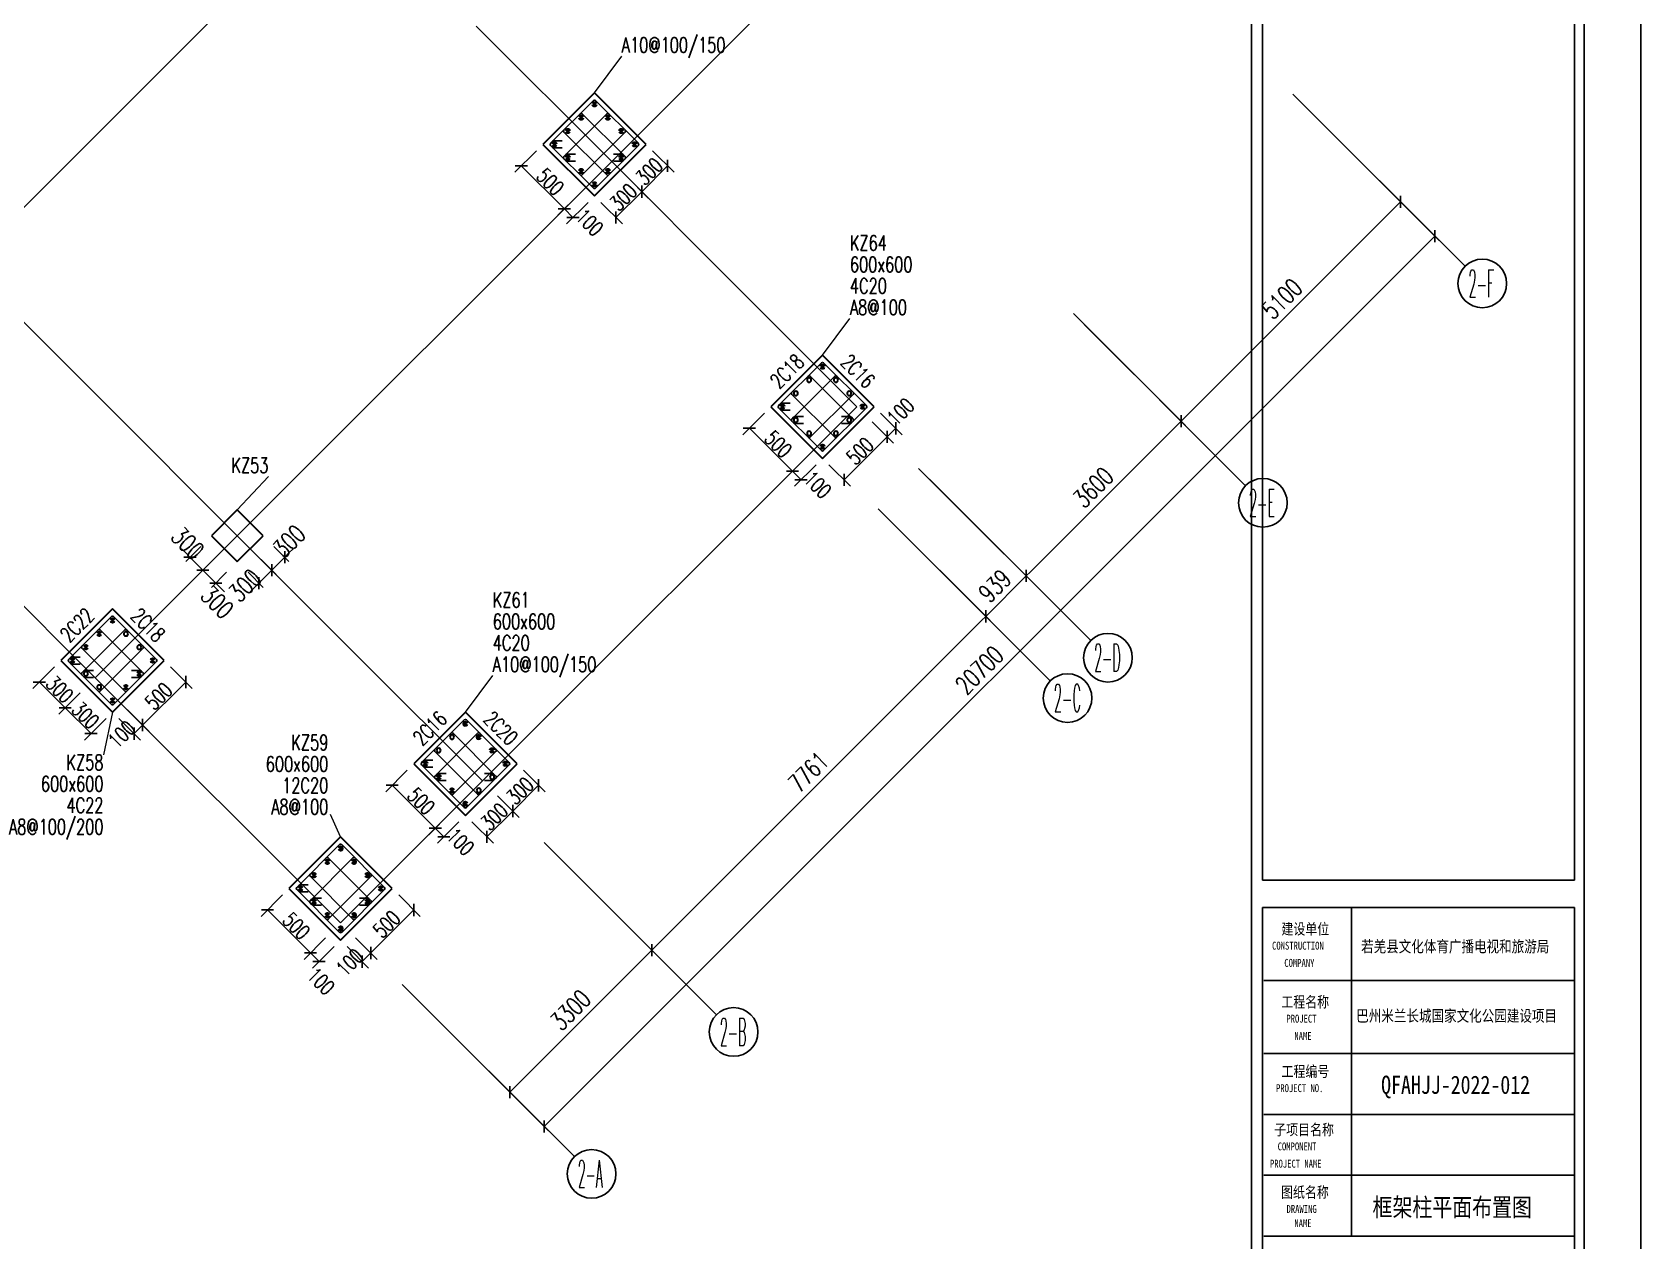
# Model space of a CAD drawing. Header units: inches. Extents: x 18712 to 314639, y 0 to 420500.
# Drawn here: x 111177 to 137612, y 181263 to 201132 of the extents above; entities that cross this region are included whole.
import ezdxf
from ezdxf.enums import TextEntityAlignment as Align
from ezdxf.lldxf.tags import DXFTag

# ---------------------------------------------------------------- set-up
doc = ezdxf.new("R2010")
doc.units = ezdxf.units.IN
doc.header["$LTSCALE"] = 1000
doc.header["$MEASUREMENT"] = 0
doc.layers.get('0').update_dxf_attribs({"true_color": 0xffffff})
for name, color, linetype, true_color in [('AXIS_TEXT', 7, 'Continuous', 0xffffff), ('DIM', 3, 'Continuous', 0x00ff00), ('DOTE', 1, 'DOTE', 0xff0000), ('TK', 7, 'Continuous', 0xffffff), ('TK-TEXT', 4, 'Continuous', 0x00ffff), ('ZG-图号', 2, 'Continuous', 0xffff00), ('ZG-图名', 1, 'Continuous', 0xff0000), ('ZG-图框层', 4, 'Continuous', 0x00ffff), ('柱原位标注', 7, 'Continuous', 0xffffff), ('柱名称编号', 2, 'Continuous', 0xffff00), ('柱尺寸标注', 3, 'Continuous', 0x00ff00), ('柱标注引线', 2, 'Continuous', 0xffff00), ('柱箍筋', 1, 'Continuous', 0xff0000), ('柱纵筋', 1, 'Continuous', 0xff0000), ('柱集中标注', 2, 'Continuous', 0xffff00), ('砼柱', 2, 'Continuous', 0xffff00)]:
    doc.layers.add(name, color=color, linetype=linetype, true_color=true_color)
doc.styles.add('-宋体', font='simsun.ttc', dxfattribs={"height": 0.2, "bigfont": 'gbcbig.shx'})
doc.styles.add('_TCH_AXIS', font='txt.shx', dxfattribs={"height": 0.2, "bigfont": 'GBCBIG.shx'})
doc.styles.add('TSSD_Dimension', font='txt.shx', dxfattribs={"height": 0.2, "bigfont": 'gbcbig.shx'})
doc.styles.add('TSSD_Rein', font='txt.shx', dxfattribs={"height": 0.2, "bigfont": 'gbcbig.shx'})
tags = doc.linetypes.add('DOTE', pattern=[2.42, 2, -0.2, 0.02, -0.2]).pattern_tags.tags
tags[10:11] = [DXFTag(74, 4), DXFTag(75, 0), DXFTag(340, '0'), DXFTag(46, 0.0), DXFTag(50, 0.0), DXFTag(44, 0.0), DXFTag(45, 0.0)]
tags[8:9] = [DXFTag(74, 4), DXFTag(75, 0), DXFTag(340, '0'), DXFTag(46, 0.0), DXFTag(50, 0.0), DXFTag(44, 0.0), DXFTag(45, 0.0)]
tags[6:7] = [DXFTag(74, 4), DXFTag(75, 0), DXFTag(340, '0'), DXFTag(46, 0.0), DXFTag(50, 0.0), DXFTag(44, 0.0), DXFTag(45, 0.0)]
tags[4:5] = [DXFTag(74, 4), DXFTag(75, 0), DXFTag(340, '0'), DXFTag(46, 0.0), DXFTag(50, 0.0), DXFTag(44, 0.0), DXFTag(45, 0.0)]

# ---------------------------------------------------------------- blocks, each defined once
blk = doc.blocks.new('A$C6f5e09ec')
at = {"color": 7, "lineweight": -3, "true_color": 0xffffff}
for p, q in [((183, -64106), (183, -7416)), ((-11549, -68088), (2946, -53592)), ((183, -81775), (183, -64560)), ((5310, -64560), (5310, -81775))]:
    blk.add_line(p, q, dxfattribs=at)
at = {"layer": 'DIM', "lineweight": -3}
for p, q in [((684, -51188), (3512, -54016)), ((-2923, -54794), (-94, -57623)), ((-5468, -57340), (-2640, -60168)), ((-6132, -58004), (-3304, -60832)), ((-11620, -63491), (-8792, -66320)), ((-13953, -65825), (-11125, -68653))]:
    blk.add_line(p, q, dxfattribs=at)
at = {"layer": 'DIM', "color": 3, "lineweight": -3, "true_color": 0x00ff00}
for p, q in [((860, -51365), (2522, -53026)), ((860, -51365), (3088, -53592)), ((2451, -53055), (2451, -52857)), ((-1084, -56491), (2381, -53026)), ((2381, -53026), (2451, -52956)), ((2946, -53592), (3017, -53521)), ((3017, -53620), (3017, -53422)), ((-2746, -54971), (-1084, -56633)), ((-2746, -54971), (-1084, -56633)), ((-1225, -56633), (-1155, -56562)), ((-1155, -56661), (-1155, -56463)), ((-1155, -56463), (-1155, -56661)), ((-1084, -56491), (-1155, -56562)), ((-3630, -59037), (-1225, -56633)), ((-5291, -57516), (-3630, -59178)), ((-5291, -57516), (-3630, -59178)), ((-5955, -58180), (-4294, -59842)), ((-5955, -58180), (-4294, -59842)), ((-17513, -58729), (-17583, -58659)), ((-17265, -58623), (-17513, -58871)), ((-16063, -58623), (-15816, -58871)), ((-15816, -58729), (-15745, -58659)), ((-17541, -58800), (-17343, -58800)), ((-17513, -58729), (-17442, -58800)), ((-17442, -58800), (-17230, -59012)), ((-17300, -58941), (-17371, -58871)), ((-17053, -58835), (-17300, -59083)), ((-17053, -58835), (-17300, -59083)), ((-17300, -58941), (-17230, -59012)), ((-16275, -58835), (-16028, -59083)), ((-16275, -58835), (-16028, -59083)), ((-16098, -59012), (-15886, -58800)), ((-16098, -58913), (-16098, -59111)), ((-16098, -59111), (-16098, -58913)), ((-16028, -58941), (-16098, -59012)), ((-16028, -58941), (-15957, -58871)), ((-15886, -58701), (-15886, -58899)), ((-15816, -58729), (-15886, -58800)), ((-17131, -59012), (-17329, -59012)), ((-17329, -59012), (-17131, -59012)), ((-17159, -59083), (-17230, -59012)), ((-17230, -59012), (-17018, -59224)), ((-17159, -59083), (-17088, -59154)), ((-16841, -59047), (-17088, -59295)), ((-16487, -59047), (-16240, -59295)), ((-16311, -59224), (-16098, -59012)), ((-16311, -59323), (-16311, -59125)), ((-16169, -59083), (-16240, -59154)), ((-16169, -59083), (-16098, -59012)), ((-4294, -59701), (-3771, -59178)), ((-3771, -59178), (-3700, -59107)), ((-3700, -59206), (-3700, -59008)), ((-3700, -59008), (-3700, -59206)), ((-3630, -59037), (-3700, -59107)), ((-16919, -59224), (-17117, -59224)), ((-16947, -59295), (-17018, -59224)), ((-16947, -59295), (-16876, -59366)), ((-16381, -59295), (-16452, -59366)), ((-16381, -59295), (-16311, -59224)), ((-4364, -59870), (-4364, -59672)), ((-4364, -59672), (-4364, -59870)), ((-4294, -59701), (-4364, -59771)), ((-9781, -65189), (-4435, -59842)), ((-4435, -59842), (-4364, -59771)), ((-11443, -63668), (-9781, -65330)), ((-11443, -63668), (-9781, -65330)), ((-9923, -65330), (-9852, -65259)), ((-9852, -65358), (-9852, -65160)), ((-9852, -65160), (-9852, -65358)), ((-9781, -65189), (-9852, -65259)), ((-12115, -67522), (-9923, -65330)), ((-13777, -66002), (-12115, -67663)), ((-13777, -66002), (-11549, -68229)), ((-12186, -67494), (-12186, -67692)), ((-12115, -67522), (-12186, -67593)), ((-11620, -68059), (-11620, -68257)), ((-11549, -68088), (-11620, -68158))]:
    blk.add_line(p, q, dxfattribs=at)
for centre in [(3795, -54299), (189, -57905), (-2357, -60451), (-3021, -61115), (-8509, -66603), (-10842, -68936)]:
    blk.add_circle(centre, 400, dxfattribs=at)
at = {"layer": 'DOTE', "lineweight": -3}
for p, q in [((-10512, -52295), (-4360, -46143)), ((-21119, -53992), (-14967, -47840)), ((-12740, -50067), (-10512, -52295)), ((-16664, -58446), (-10512, -52295)), ((-10512, -52295), (-8497, -54310)), ((-21119, -53992), (-18891, -56219)), ((-8497, -54310), (-6482, -56325)), ((-18891, -56219), (-16664, -58446)), ((-23452, -56325), (-18998, -60780)), ((-12634, -62477), (-6482, -56325)), ((-18998, -60780), (-16664, -58446)), ((-16664, -58446), (-14649, -60462)), ((-14649, -60462), (-12634, -62477)), ((-18998, -60780), (-14967, -64810)), ((-14967, -64810), (-12634, -62477))]:
    blk.add_line(p, q, dxfattribs=at)
at = {"layer": 'TK', "lineweight": -3}
for p, q in [((0, -82054), (0, 0)), ((5471, -82100), (5471, 0)), ((5471, -82054), (5471, 0)), ((5310, -7416), (5310, -64106)), ((5310, -64106), (183, -64106)), ((183, -64560), (5310, -64560)), ((203, -64560), (5310, -64560)), ((1648, -64560), (1648, -69960)), ((203, -65760), (5310, -65760)), ((1403, -65760), (5310, -65760)), ((203, -66960), (5310, -66960)), ((203, -67960), (5310, -67960)), ((203, -67960), (5310, -67960)), ((203, -68960), (5310, -68960)), ((203, -68960), (5310, -68960)), ((203, -69960), (5310, -69960))]:
    blk.add_line(p, q, dxfattribs=at)
at = {"layer": 'ZG-图框层', "lineweight": -3}
blk.add_line((5471, -82100), (5471, 0), dxfattribs=at)
at = {"layer": '柱尺寸标注', "color": 3, "lineweight": -3, "true_color": 0x00ff00}
for p, q in [((-11750, -52118), (-12103, -52471)), ((-9841, -52118), (-9487, -52471)), ((-11997, -52365), (-11290, -53072)), ((-10265, -52542), (-9911, -52896)), ((-10265, -52542), (-9911, -52896)), ((-10017, -52790), (-9593, -52365)), ((-11043, -52825), (-11396, -53178)), ((-11043, -52825), (-11396, -53178)), ((-10442, -53214), (-10017, -52790)), ((-11290, -53072), (-11149, -53214)), ((-10901, -52966), (-11255, -53320)), ((-10689, -52966), (-10335, -53320)), ((-8002, -56431), (-8356, -56785)), ((-6093, -56431), (-5739, -56785)), ((-8250, -56679), (-7542, -57386)), ((-6694, -57527), (-5987, -56820)), ((-6234, -56573), (-5881, -56926)), ((-6234, -56573), (-5881, -56926)), ((-5987, -56820), (-5845, -56679)), ((-7295, -57138), (-7648, -57492)), ((-7295, -57138), (-7648, -57492)), ((-7154, -57280), (-7507, -57633)), ((-6941, -57280), (-6588, -57633)), ((-7542, -57386), (-7401, -57527)), ((-19669, -60603), (-20023, -60957)), ((-17760, -60603), (-17407, -60957)), ((-19917, -60851), (-19493, -61275)), ((-19245, -61027), (-19599, -61381)), ((-19245, -61027), (-19599, -61381)), ((-18220, -61558), (-17513, -60851)), ((-19493, -61275), (-19068, -61699)), ((-18467, -61310), (-18114, -61664)), ((-18467, -61310), (-18114, -61664)), ((-18821, -61452), (-19174, -61805)), ((-18609, -61452), (-18255, -61805)), ((-18361, -61699), (-18220, -61558)), ((-13871, -62300), (-14225, -62654)), ((-11962, -62300), (-11608, -62654)), ((-14119, -62548), (-13411, -63255)), ((-12139, -62972), (-11714, -62548)), ((-12386, -62724), (-12033, -63078)), ((-12386, -62724), (-12033, -63078)), ((-13164, -63007), (-13517, -63361)), ((-13164, -63007), (-13517, -63361)), ((-13022, -63149), (-13376, -63502)), ((-12810, -63149), (-12457, -63502)), ((-12563, -63396), (-12139, -62972)), ((-13411, -63255), (-13270, -63396)), ((-15922, -64351), (-16275, -64704)), ((-14012, -64351), (-13659, -64704)), ((-16169, -64598), (-15462, -65305)), ((-14472, -65305), (-13765, -64598)), ((-15215, -65058), (-15568, -65411)), ((-15215, -65058), (-15568, -65411)), ((-15073, -65199), (-15427, -65553)), ((-14861, -65199), (-14507, -65553)), ((-14720, -65058), (-14366, -65411)), ((-14720, -65058), (-14366, -65411)), ((-15462, -65305), (-15321, -65447)), ((-14613, -65447), (-14472, -65305))]:
    blk.add_line(p, q, dxfattribs=at)
at = {"layer": '柱尺寸标注', "color": 3, "linetype": 'ByBlock', "lineweight": -3, "true_color": 0x00ff00}
for p, q in [((-9593, -52465), (-9593, -52265)), ((-11897, -52365), (-12097, -52365)), ((-10017, -52890), (-10017, -52690)), ((-10017, -52690), (-10017, -52890)), ((-11390, -53072), (-11190, -53072)), ((-11190, -53072), (-11390, -53072)), ((-10442, -53114), (-10442, -53314)), ((-11249, -53214), (-11049, -53214)), ((-8150, -56679), (-8350, -56679)), ((-5987, -56920), (-5987, -56720)), ((-5987, -56720), (-5987, -56920)), ((-5845, -56779), (-5845, -56579)), ((-7642, -57386), (-7442, -57386)), ((-7442, -57386), (-7642, -57386)), ((-7501, -57527), (-7301, -57527)), ((-6694, -57427), (-6694, -57627)), ((-17513, -60951), (-17513, -60751)), ((-19817, -60851), (-20017, -60851)), ((-19593, -61275), (-19393, -61275)), ((-19393, -61275), (-19593, -61275)), ((-18220, -61658), (-18220, -61458)), ((-18220, -61458), (-18220, -61658)), ((-19168, -61699), (-18968, -61699)), ((-18361, -61599), (-18361, -61799)), ((-14019, -62548), (-14219, -62548)), ((-11714, -62648), (-11714, -62448)), ((-12139, -63072), (-12139, -62872)), ((-12139, -62872), (-12139, -63072)), ((-13511, -63255), (-13311, -63255)), ((-13311, -63255), (-13511, -63255)), ((-13370, -63396), (-13170, -63396)), ((-12563, -63296), (-12563, -63496)), ((-13765, -64698), (-13765, -64498)), ((-16069, -64598), (-16269, -64598)), ((-14472, -65405), (-14472, -65205)), ((-14472, -65205), (-14472, -65405)), ((-15562, -65305), (-15362, -65305)), ((-15362, -65305), (-15562, -65305)), ((-15421, -65447), (-15221, -65447)), ((-14613, -65347), (-14613, -65547))]:
    blk.add_line(p, q, dxfattribs=at)
at = {"layer": '柱标注引线', "lineweight": 18}
for p, q in [((-10795, -51163), (-10345, -50563)), ((-7047, -55477), (-6597, -54877)), ((-16664, -58022), (-16153, -57474)), ((-12916, -61346), (-12466, -60746)), ((-18715, -61346), (-18864, -62048)), ((-14967, -63396), (-15131, -63031))]:
    blk.add_line(p, q, dxfattribs=at)
at = {"layer": '柱箍筋', "lineweight": 25}
for p, q in [((-10813, -51291), (-11516, -51994)), ((-11032, -51510), (-11297, -51775)), ((-11297, -52213), (-10594, -51510)), ((-10293, -52213), (-10997, -51510)), ((-10074, -51994), (-10777, -51291)), ((-10558, -51510), (-10293, -51775)), ((-11297, -51810), (-10594, -52514)), ((-10293, -51810), (-10997, -52514)), ((-11484, -51962), (-11516, -51994)), ((-11516, -52029), (-10813, -52733)), ((-11516, -52029), (-11484, -52062)), ((-11328, -51954), (-11466, -51954)), ((-11466, -52069), (-11328, -52069)), ((-10777, -52733), (-10074, -52029)), ((-11297, -52213), (-11265, -52181)), ((-11265, -52281), (-11297, -52249)), ((-11032, -52514), (-11297, -52249)), ((-11247, -52173), (-11109, -52173)), ((-11109, -52288), (-11247, -52288)), ((-10558, -52514), (-10293, -52249)), ((-10343, -52173), (-10482, -52173)), ((-10482, -52288), (-10343, -52288)), ((-10293, -52213), (-10326, -52181)), ((-10326, -52281), (-10293, -52249)), ((-7065, -55604), (-7769, -56307)), ((-6326, -56307), (-7030, -55604)), ((-7284, -55823), (-7549, -56088)), ((-7549, -56527), (-6846, -55823)), ((-6545, -56527), (-7249, -55823)), ((-6811, -55823), (-6545, -56088)), ((-7736, -56275), (-7769, -56307)), ((-7580, -56268), (-7719, -56268)), ((-7549, -56124), (-6846, -56827)), ((-6545, -56124), (-7249, -56827)), ((-7769, -56343), (-7065, -57046)), ((-7769, -56343), (-7736, -56375)), ((-7719, -56383), (-7580, -56383)), ((-7549, -56527), (-7517, -56494)), ((-7517, -56595), (-7549, -56562)), ((-7284, -56827), (-7549, -56562)), ((-7499, -56487), (-7361, -56487)), ((-7030, -57046), (-6326, -56343)), ((-6811, -56827), (-6545, -56562)), ((-6596, -56487), (-6734, -56487)), ((-6545, -56527), (-6578, -56494)), ((-6578, -56595), (-6545, -56562)), ((-7361, -56602), (-7499, -56602)), ((-6734, -56602), (-6596, -56602)), ((-18732, -59776), (-19436, -60479)), ((-18952, -59995), (-19217, -60260)), ((-19217, -60699), (-18513, -59995)), ((-18213, -60699), (-18916, -59995)), ((-17993, -60479), (-18697, -59776)), ((-18478, -59995), (-18213, -60260)), ((-19403, -60447), (-19436, -60479)), ((-19436, -60515), (-18732, -61218)), ((-19436, -60515), (-19403, -60547)), ((-19247, -60440), (-19386, -60440)), ((-19217, -60296), (-18513, -60999)), ((-18213, -60296), (-18916, -60999)), ((-18697, -61218), (-17993, -60515)), ((-19386, -60555), (-19247, -60555)), ((-19217, -60699), (-19184, -60666)), ((-19184, -60766), (-19217, -60734)), ((-18952, -60999), (-19217, -60734)), ((-19167, -60659), (-19028, -60659)), ((-19028, -60774), (-19167, -60774)), ((-18478, -60999), (-18213, -60734)), ((-18263, -60659), (-18401, -60659)), ((-18401, -60774), (-18263, -60774)), ((-18213, -60699), (-18245, -60666)), ((-18245, -60766), (-18213, -60734)), ((-12934, -61473), (-13638, -62176)), ((-12195, -62176), (-12899, -61473)), ((-13153, -61692), (-13418, -61957)), ((-13418, -62396), (-12715, -61692)), ((-12414, -62396), (-13118, -61692)), ((-12680, -61692), (-12414, -61957)), ((-13418, -61993), (-12715, -62696)), ((-12414, -61993), (-13118, -62696)), ((-13605, -62144), (-13638, -62176)), ((-13638, -62212), (-12934, -62915)), ((-13638, -62212), (-13605, -62244)), ((-13449, -62137), (-13587, -62137)), ((-13587, -62252), (-13449, -62252)), ((-13418, -62396), (-13386, -62363)), ((-13368, -62356), (-13230, -62356)), ((-12899, -62915), (-12195, -62212)), ((-12465, -62356), (-12603, -62356)), ((-12414, -62396), (-12447, -62363)), ((-13386, -62463), (-13418, -62431)), ((-13153, -62696), (-13418, -62431)), ((-13230, -62471), (-13368, -62471)), ((-12680, -62696), (-12414, -62431)), ((-12603, -62471), (-12465, -62471)), ((-12447, -62463), (-12414, -62431)), ((-14985, -63523), (-15688, -64227)), ((-14246, -64227), (-14949, -63523)), ((-15204, -63743), (-15469, -64008)), ((-15469, -64446), (-14766, -63743)), ((-14465, -64446), (-15169, -63743)), ((-14730, -63743), (-14465, -64008)), ((-15656, -64195), (-15688, -64227)), ((-15500, -64187), (-15638, -64187)), ((-15469, -64043), (-14766, -64747)), ((-14465, -64043), (-15169, -64747)), ((-15688, -64262), (-14985, -64966)), ((-15688, -64262), (-15656, -64295)), ((-15638, -64302), (-15500, -64302)), ((-15469, -64446), (-15437, -64414)), ((-15437, -64514), (-15469, -64482)), ((-15204, -64747), (-15469, -64482)), ((-15419, -64406), (-15280, -64406)), ((-14949, -64966), (-14246, -64262)), ((-14730, -64747), (-14465, -64482)), ((-14515, -64406), (-14654, -64406)), ((-14465, -64446), (-14497, -64414)), ((-14497, -64514), (-14465, -64482)), ((-15280, -64521), (-15419, -64521)), ((-14654, -64521), (-14515, -64521))]:
    blk.add_line(p, q, dxfattribs=at)
for centre, start, end in [((-10795, -51308), 45, 135), ((-11014, -51527), 45, 135), ((-10576, -51527), 45, 135), ((-11279, -51793), 135, 225), ((-10311, -51793), 315, 45), ((-11499, -52012), 135, 225), ((-11499, -52012), 135, 225), ((-11466, -51979), 90, 135), ((-11466, -52044), 225, 270), ((-10092, -52012), 315, 45), ((-11279, -52231), 135, 225), ((-11279, -52231), 135, 225), ((-11247, -52198), 90, 135), ((-11247, -52263), 225, 270), ((-10343, -52198), 45, 90), ((-10343, -52263), 270, 315), ((-10311, -52231), 315, 45), ((-10311, -52231), 315, 45), ((-11014, -52496), 225, 315), ((-10576, -52496), 225, 315), ((-10795, -52715), 225, 315), ((-7047, -55622), 45, 135), ((-7267, -55841), 45, 135), ((-6828, -55841), 45, 135), ((-7751, -56325), 135, 225), ((-7751, -56325), 135, 225), ((-7719, -56293), 90, 135), ((-7532, -56106), 135, 225), ((-6563, -56106), 315, 45), ((-6344, -56325), 315, 45), ((-7719, -56358), 225, 270), ((-7532, -56544), 135, 225), ((-7532, -56544), 135, 225), ((-7499, -56512), 90, 135), ((-6596, -56512), 45, 90), ((-6563, -56544), 315, 45), ((-6563, -56544), 315, 45), ((-7499, -56577), 225, 270), ((-7267, -56809), 225, 315), ((-6828, -56809), 225, 315), ((-6596, -56577), 270, 315), ((-7047, -57029), 225, 315), ((-18934, -60013), 45, 135), ((-18715, -59793), 45, 135), ((-18495, -60013), 45, 135), ((-19199, -60278), 135, 225), ((-18230, -60278), 315, 45), ((-19418, -60497), 135, 225), ((-19418, -60497), 135, 225), ((-19386, -60465), 90, 135), ((-18011, -60497), 315, 45), ((-19386, -60530), 225, 270), ((-19199, -60716), 135, 225), ((-19199, -60716), 135, 225), ((-19167, -60684), 90, 135), ((-19167, -60749), 225, 270), ((-18263, -60684), 45, 90), ((-18263, -60749), 270, 315), ((-18230, -60716), 315, 45), ((-18230, -60716), 315, 45), ((-18934, -60981), 225, 315), ((-18495, -60981), 225, 315), ((-18715, -61201), 225, 315), ((-12916, -61491), 45, 135), ((-13136, -61710), 45, 135), ((-12697, -61710), 45, 135), ((-13401, -61975), 135, 225), ((-12432, -61975), 315, 45), ((-13620, -62194), 135, 225), ((-13620, -62194), 135, 225), ((-13587, -62162), 90, 135), ((-13587, -62227), 225, 270), ((-13368, -62381), 90, 135), ((-12465, -62381), 45, 90), ((-12213, -62194), 315, 45), ((-13401, -62413), 135, 225), ((-13401, -62413), 135, 225), ((-13368, -62446), 225, 270), ((-12465, -62446), 270, 315), ((-12432, -62413), 315, 45), ((-12432, -62413), 315, 45), ((-13136, -62678), 225, 315), ((-12916, -62898), 225, 315), ((-12697, -62678), 225, 315), ((-14967, -63541), 45, 135), ((-15186, -63760), 45, 135), ((-14748, -63760), 45, 135), ((-15671, -64245), 135, 225), ((-15671, -64245), 135, 225), ((-15638, -64212), 90, 135), ((-15451, -64026), 135, 225), ((-14483, -64026), 315, 45), ((-14263, -64245), 315, 45), ((-15638, -64277), 225, 270), ((-15451, -64464), 135, 225), ((-15451, -64464), 135, 225), ((-15419, -64431), 90, 135), ((-14515, -64431), 45, 90), ((-14483, -64464), 315, 45), ((-14483, -64464), 315, 45), ((-15419, -64496), 225, 270), ((-15186, -64729), 225, 315), ((-14748, -64729), 225, 315), ((-14515, -64496), 270, 315), ((-14967, -64948), 225, 315)]:
    blk.add_arc(centre, 25, start, end, dxfattribs=at)
at = {"layer": '柱纵筋', "lineweight": 70}
for centre, start, end in [((-10795, -51354), 0, 180), ((-10795, -51354), 180, 0), ((-11234, -51793), 0, 180), ((-11234, -51793), 180, 0), ((-11014, -51573), 0, 180), ((-11014, -51573), 180, 0), ((-10576, -51573), 0, 180), ((-10576, -51573), 180, 0), ((-10357, -51793), 0, 180), ((-10357, -51793), 180, 0), ((-11453, -52012), 0, 180), ((-11453, -52012), 180, 0), ((-10137, -52012), 0, 180), ((-10137, -52012), 180, 0), ((-11234, -52231), 0, 180), ((-11234, -52231), 180, 0), ((-10357, -52231), 0, 180), ((-10357, -52231), 180, 0), ((-11014, -52450), 0, 180), ((-11014, -52450), 180, 0), ((-10576, -52450), 0, 180), ((-10576, -52450), 180, 0), ((-10795, -52669), 0, 180), ((-10795, -52669), 180, 0), ((-7047, -55668), 0, 180), ((-7047, -55668), 180, 0), ((-7705, -56325), 0, 180), ((-7705, -56325), 180, 0), ((-6390, -56325), 0, 180), ((-6390, -56325), 180, 0), ((-7047, -56983), 0, 180), ((-7047, -56983), 180, 0), ((-18715, -59839), 0, 180), ((-18715, -59839), 180, 0), ((-19153, -60278), 0, 180), ((-18934, -60059), 0, 180), ((-18934, -60059), 180, 0), ((-19372, -60497), 0, 180), ((-19372, -60497), 180, 0), ((-19153, -60278), 180, 0), ((-18057, -60497), 0, 180), ((-18057, -60497), 180, 0), ((-18276, -60716), 0, 180), ((-18276, -60716), 180, 0), ((-18495, -60935), 0, 180), ((-18495, -60935), 180, 0), ((-18715, -61155), 0, 180), ((-18715, -61155), 180, 0), ((-12916, -61537), 0, 180), ((-12916, -61537), 180, 0), ((-12697, -61756), 0, 180), ((-12697, -61756), 180, 0), ((-12478, -61975), 0, 180), ((-12478, -61975), 180, 0), ((-13574, -62194), 0, 180), ((-13574, -62194), 180, 0), ((-12259, -62194), 0, 180), ((-12259, -62194), 180, 0), ((-13355, -62413), 0, 180), ((-13355, -62413), 180, 0), ((-13136, -62633), 0, 180), ((-13136, -62633), 180, 0), ((-12916, -62852), 0, 180), ((-12916, -62852), 180, 0), ((-14967, -63587), 0, 180), ((-14967, -63587), 180, 0), ((-15186, -63806), 0, 180), ((-15186, -63806), 180, 0), ((-14748, -63806), 0, 180), ((-14748, -63806), 180, 0), ((-15625, -64245), 0, 180), ((-15405, -64026), 0, 180), ((-15405, -64026), 180, 0), ((-14529, -64026), 0, 180), ((-14529, -64026), 180, 0), ((-14309, -64245), 0, 180), ((-15625, -64245), 180, 0), ((-15405, -64464), 0, 180), ((-15405, -64464), 180, 0), ((-14529, -64464), 0, 180), ((-14529, -64464), 180, 0), ((-14309, -64245), 180, 0), ((-15186, -64683), 0, 180), ((-15186, -64683), 180, 0), ((-14748, -64683), 0, 180), ((-14748, -64683), 180, 0), ((-14967, -64902), 0, 180), ((-14967, -64902), 180, 0)]:
    blk.add_arc(centre, 17.5, start, end, dxfattribs=at)
at = {"layer": '柱纵筋', "lineweight": 35}
for centre, start, end in [((-7267, -55887), 0, 180), ((-7267, -55887), 180, 0), ((-6828, -55887), 0, 180), ((-6828, -55887), 180, 0), ((-7486, -56106), 0, 180), ((-7486, -56106), 180, 0), ((-6609, -56106), 0, 180), ((-6609, -56106), 180, 0), ((-7486, -56544), 0, 180), ((-7486, -56544), 180, 0), ((-6609, -56544), 0, 180), ((-6609, -56544), 180, 0), ((-7267, -56764), 0, 180), ((-7267, -56764), 180, 0), ((-6828, -56764), 0, 180), ((-6828, -56764), 180, 0), ((-18495, -60059), 0, 180), ((-18495, -60059), 180, 0), ((-18276, -60278), 0, 180), ((-18276, -60278), 180, 0), ((-19153, -60716), 0, 180), ((-19153, -60716), 180, 0), ((-18934, -60935), 0, 180), ((-18934, -60935), 180, 0), ((-13136, -61756), 0, 180), ((-13136, -61756), 180, 0), ((-13355, -61975), 0, 180), ((-13355, -61975), 180, 0), ((-12478, -62413), 0, 180), ((-12697, -62633), 0, 180), ((-12697, -62633), 180, 0), ((-12478, -62413), 180, 0)]:
    blk.add_arc(centre, 35, start, end, dxfattribs=at)
at = {"layer": '砼柱', "lineweight": 35}
for p, q in [((-10795, -51163), (-11644, -52012)), ((-9947, -52012), (-10795, -51163)), ((-11644, -52012), (-10795, -52860)), ((-10795, -52860), (-9947, -52012)), ((-7047, -55477), (-7896, -56325)), ((-6199, -56325), (-7047, -55477)), ((-7896, -56325), (-7047, -57174)), ((-7047, -57174), (-6199, -56325)), ((-16664, -58022), (-17088, -58446)), ((-16240, -58446), (-16664, -58022)), ((-17088, -58446), (-16664, -58871)), ((-16664, -58871), (-16240, -58446)), ((-18715, -59649), (-19563, -60497)), ((-17866, -60497), (-18715, -59649)), ((-19563, -60497), (-18715, -61346)), ((-18715, -61346), (-17866, -60497)), ((-12916, -61346), (-13765, -62194)), ((-12068, -62194), (-12916, -61346)), ((-13765, -62194), (-12916, -63043)), ((-12916, -63043), (-12068, -62194)), ((-14967, -63396), (-15816, -64245)), ((-14119, -64245), (-14967, -63396)), ((-15816, -64245), (-14967, -65093)), ((-14967, -65093), (-14119, -64245))]:
    blk.add_line(p, q, dxfattribs=at)
at = {"layer": 'AXIS_TEXT', "color": 7, "true_color": 0xffffff, "style": '_TCH_AXIS'}
for s, width, p in [('2-F', 0.33871, (3569, -54525)), ('2-E', 0.33871, (-38, -58132)), ('2-D', 0.333333, (-2583, -60677)), ('2-C', 0.344262, (-3247, -61341)), ('2-B', 0.333333, (-8735, -66829)), ('2-A', 0.328125, (-11068, -69162))]:
    blk.add_text(s, height=452.5, dxfattribs=dict(at, width=width)).set_placement(p)
at = {"layer": 'DIM', "color": 7, "true_color": 0xffffff, "style": 'TSSD_Dimension', "width": 0.7}
for s, rotation, p in [('5100', 45, (355, -54911)), ('3600', 45, (-2746, -58011)), ('300', 315, (-17778, -58485)), ('300', 45, (-15897, -58832)), ('300', 45, (-16625, -59560)), ('939', 45, (-4301, -59567)), ('300', 315, (-17292, -59456)), ('20700', 45, (-4681, -61078)), ('7761', 45, (-7426, -62692)), ('3300', 45, (-11337, -66603))]:
    blk.add_text(s, height=300, rotation=rotation, dxfattribs=at).set_placement(p)
at = {"layer": 'TK', "color": 7, "true_color": 0xffffff, "style": '-宋体', "width": 0.8}
for s, height, p in [('建设单位', 180, (494, -65000)), ('CONSTRUCTION', 130.03, (340, -65250)), ('COMPANY', 130, (541, -65533)), ('工程名称', 180, (492, -66200)), ('PROJECT', 130, (575, -66450)), ('NAME', 130, (707, -66734)), ('工程编号', 180, (495, -67342)), ('PROJECT NO.', 130, (405, -67592)), ('子项目名称', 180, (375, -68300)), ('COMPONENT', 130, (432, -68550)), ('PROJECT NAME', 130, (305, -68834)), ('图纸名称', 180, (487, -69328)), ('DRAWING', 130, (578, -69578)), ('NAME', 130, (707, -69812))]:
    blk.add_text(s, height=height, dxfattribs=at).set_placement(p)
at = {"layer": 'TK-TEXT', "style": '-宋体', "width": 0.8}
for tag, p, height in [('若羌县文化体育广播电视和旅游局', (1803, -65292), 189), ('巴州米兰长城国家文化公园建设项目', (1723, -66433), 189), ('结构', (1854, -78522), 300), ('1:100', (4296, -78522), 300), ('2022.07', (1480, -80877), 300), ('A', (4651, -80873), 300)]:
    blk.add_attdef(tag, p, '', height=height, dxfattribs=at)
blk.add_attdef('QFAHJJ-2022-012', text='', height=300, dxfattribs=at).set_placement((3357, -67621), align=Align.CENTER)
at = {"layer": 'ZG-图号', "style": '-宋体', "width": 0.8}
blk.add_attdef('结施-03', (1805, -79277), '', height=300, dxfattribs=at)
at = {"layer": 'ZG-图名', "style": '-宋体', "width": 0.8}
blk.add_attdef('框架柱平面布置图', (1991, -69635), '', height=300, dxfattribs=at)
at = {"layer": '柱原位标注', "style": 'TSSD_Rein', "width": 0.7}
for s, rotation, p in [('2C18', 45, (-7542, -55830)), ('2C16', 315, (-6553, -55830)), ('2C22', 45, (-19209, -60002)), ('2C18', 315, (-18220, -60002)), ('2C16', 45, (-13411, -61699)), ('2C20', 315, (-12422, -61699))]:
    blk.add_text(s, height=250, rotation=rotation, dxfattribs=at).set_placement(p, align=Align.CENTER)
at = {"layer": '柱名称编号', "style": 'TSSD_Rein', "width": 0.7}
for s, p in [('KZ64', (-6597, -53759)), ('KZ61', (-12466, -59628))]:
    blk.add_text(s, height=250, dxfattribs=at).set_placement(p)
for s, p in [('KZ59', (-15169, -61720)), ('KZ58', (-18864, -62048))]:
    blk.add_text(s, height=250, dxfattribs=at).set_placement(p, align=Align.TOP_RIGHT)
at = {"layer": '柱尺寸标注', "color": 7, "true_color": 0xffffff, "style": 'TSSD_Rein', "width": 0.7}
for s, rotation, p in [('300', 45, (-9967, -52704)), ('500', 315, (-11770, -52557)), ('300', 45, (-10391, -53128)), ('100', 315, (-11123, -53226)), ('100', 45, (-5834, -56653)), ('500', 315, (-8023, -56870)), ('500', 45, (-6502, -57300)), ('100', 315, (-7375, -57539)), ('300', 315, (-19831, -60901)), ('500', 45, (-18028, -61331)), ('300', 315, (-19407, -61325)), ('100', 45, (-18635, -61958)), ('500', 315, (-13892, -62739)), ('300', 45, (-12089, -62886)), ('300', 45, (-12513, -63311)), ('100', 315, (-13244, -63408)), ('500', 315, (-15942, -64790)), ('500', 45, (-14281, -65079)), ('100', 45, (-14887, -65706)), ('100', 315, (-15537, -65701))]:
    blk.add_text(s, height=250, rotation=rotation, dxfattribs=at).set_placement(p)
at = {"layer": '柱集中标注', "style": 'TSSD_Rein', "width": 0.7}
for s, p in [('A10@100/150', (-10345, -50504)), ('600x600', (-6597, -54112)), ('4C20', (-6597, -54464)), ('A8@100', (-6597, -54817)), ('600x600', (-12466, -59981)), ('4C20', (-12466, -60333)), ('A10@100/150', (-12466, -60686))]:
    blk.add_text(s, height=250, dxfattribs=at).set_placement(p)
blk.add_text('KZ53', height=250, dxfattribs=at).set_placement((-16153, -57414), align=Align.RIGHT)
for s, p in [('600x600', (-15169, -62073)), ('600x600', (-18864, -62400)), ('12C20', (-15169, -62426)), ('4C22', (-18864, -62753)), ('A8@100', (-15169, -62778)), ('A8@100/200', (-18864, -63106))]:
    blk.add_text(s, height=250, dxfattribs=at).set_placement(p, align=Align.TOP_RIGHT)

msp = doc.modelspace()

# ---------------------------------------------------------------- linework, layer by layer
at = {"layer": 'TK', "lineweight": -3}
msp.add_lwpolyline([(18712.2, 252300), (18712.2, 168200), (137612.2, 168200), (137612.2, 252300)], close=True, dxfattribs=at)
at = {"layer": 'ZG-图框层', "lineweight": -3}
msp.add_lwpolyline([(18712.2, 168200), (137612.2, 168200), (137612.2, 252300), (18712.2, 252300)], close=True, dxfattribs=at)

# ---------------------------------------------------------------- block references
ref = msp.add_blockref('A$C6f5e09ec', (131212.2, 251300))
ref.add_attrib('巴州米兰长城国家文化公园建设项目', '巴州米兰长城国家文化公园建设项目', (132935.1, 184867.2), dxfattribs={"layer": 'TK-TEXT', "height": 189, "style": '-宋体', "width": 0.8})
ref.add_attrib('若羌县文化体育广播电视和旅游局', '若羌县文化体育广播电视和旅游局', (133015, 186007.6), dxfattribs={"layer": 'TK-TEXT', "height": 189, "style": '-宋体', "width": 0.8})
ref.add_attrib('QFAHJJ-2022-012', 'QFAHJJ-2022-012', dxfattribs={"layer": 'TK-TEXT', "height": 300, "style": '-宋体', "width": 0.8}).set_placement((134568.9, 183678.7), align=Align.CENTER)
ref.add_attrib('框架柱平面布置图', '框架柱平面布置图', (133203.5, 181664.9), dxfattribs={"layer": 'ZG-图名', "height": 300, "style": '-宋体', "width": 0.8})

doc.saveas('drawing.dxf')
